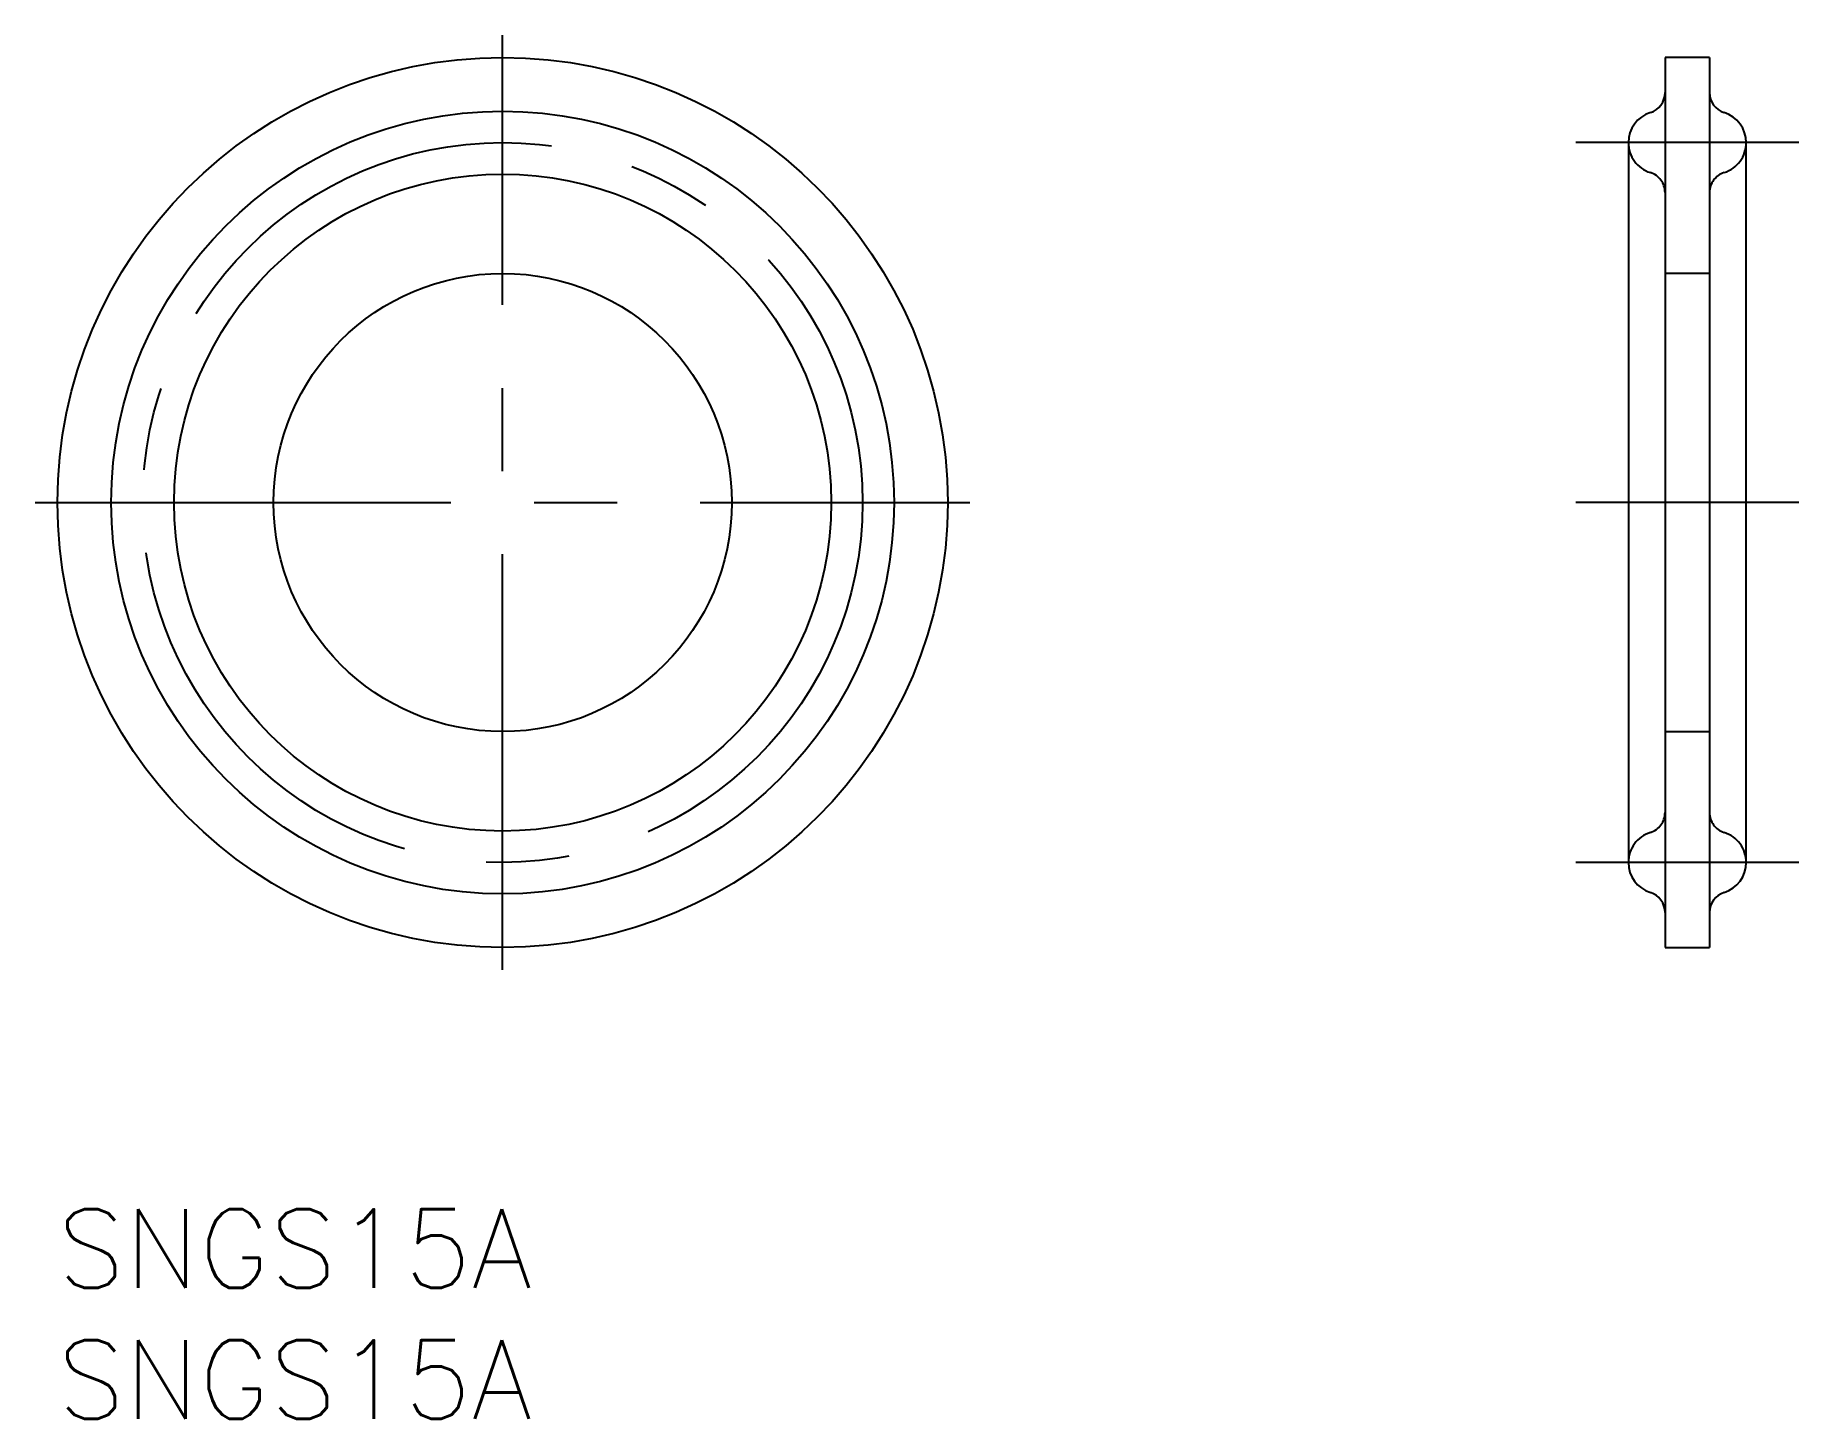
# Model space of a CAD drawing. Extents: x -0.8 to 66.5, y -8 to 44.9.
import ezdxf

# ---------------------------------------------------------------- set-up
doc = ezdxf.new("R2010")
doc.units = 0
doc.header["$LTSCALE"] = 0.5
doc.linetypes.add('CENTER', pattern=[50.8, 31.75, -6.35, 6.35, -6.35])
doc.linetypes.add('DASHED', pattern=[19.05, 12.7, -6.35])
for name, color, linetype in [('MSM_CENTER', 1, 'CENTER'), ('MSM_CONTINUOUS', 7, 'CONTINUOUS'), ('MSM_DASHED', 4, 'DASHED'), ('MSM_PART_NUMBER', 7, 'CONTINUOUS')]:
    doc.layers.add(name, color=color, linetype=linetype)
doc.styles.get("Standard").update_dxf_attribs({"font": 'txt.shx', "height": 3, "bigfont": 'bigfont.shx'})

msp = doc.modelspace()

# ---------------------------------------------------------------- linework, layer by layer
at = {"layer": 'MSM_CENTER'}
for p, q in [((17, 9.15), (17, 44.85)), ((66.507, 40.75), (57.993, 40.75)), ((-0.85, 27), (34.85, 27)), ((66.507, 27), (57.993, 27)), ((66.507, 13.25), (57.993, 13.25))]:
    msp.add_line(p, q, dxfattribs=at)
msp.add_circle((17, 27), 13.75, dxfattribs=at)
at = {"layer": 'MSM_CONTINUOUS'}
for p, q in [((63.1, 44), (61.4, 44)), ((61.4, 44), (61.4, 10)), ((63.1, 44), (63.1, 10)), ((60, 40.75), (60, 13.25)), ((64.5, 13.25), (64.5, 40.75)), ((61.4, 10), (63.1, 10))]:
    msp.add_line(p, q, dxfattribs=at)
for radius in [17, 14.95, 12.55, 8.75]:
    msp.add_circle((17, 27), radius, dxfattribs=at)
for centre, radius, start, end in [((60.6, 42.658), 0.8, 287.4576, 0), ((63.9, 42.658), 0.8, 180, 252.54239), ((61.2, 40.75), 1.2, 107.4576, 180), ((63.3, 40.75), 1.2, 0, 72.5424), ((61.2, 13.25), 1.2, 180, 252.5424), ((63.3, 13.25), 1.2, 287.4576, 360), ((60.6, 11.342), 0.8, 360, 72.5424), ((63.9, 11.342), 0.8, 107.45761, 180)]:
    msp.add_arc(centre, radius, start, end, dxfattribs=at)
at = {"layer": 'MSM_DASHED'}
for p, q in [((63.1, 35.75), (61.4, 35.75)), ((61.4, 18.25), (63.1, 18.25))]:
    msp.add_line(p, q, dxfattribs=at)
for centre, radius, start, end in [((61.2, 40.75), 1.2, 180, 252.5424), ((63.3, 40.75), 1.2, 287.4576, 0), ((60.6, 38.842), 0.8, 0, 72.54239), ((63.9, 38.842), 0.8, 107.4576, 180), ((60.6, 15.158), 0.8, 287.45761, 360), ((63.9, 15.158), 0.8, 180, 252.5424), ((61.2, 13.25), 1.2, 107.4576, 180), ((63.3, 13.25), 1.2, 360, 72.5424)]:
    msp.add_arc(centre, radius, start, end, dxfattribs=at)

# ---------------------------------------------------------------- texts
at = {"layer": 'MSM_PART_NUMBER'}
for p in [(0, -3), (0, -8)]:
    msp.add_text('SNGS15A', height=3, dxfattribs=at).set_placement(p)

doc.saveas('drawing.dxf')
